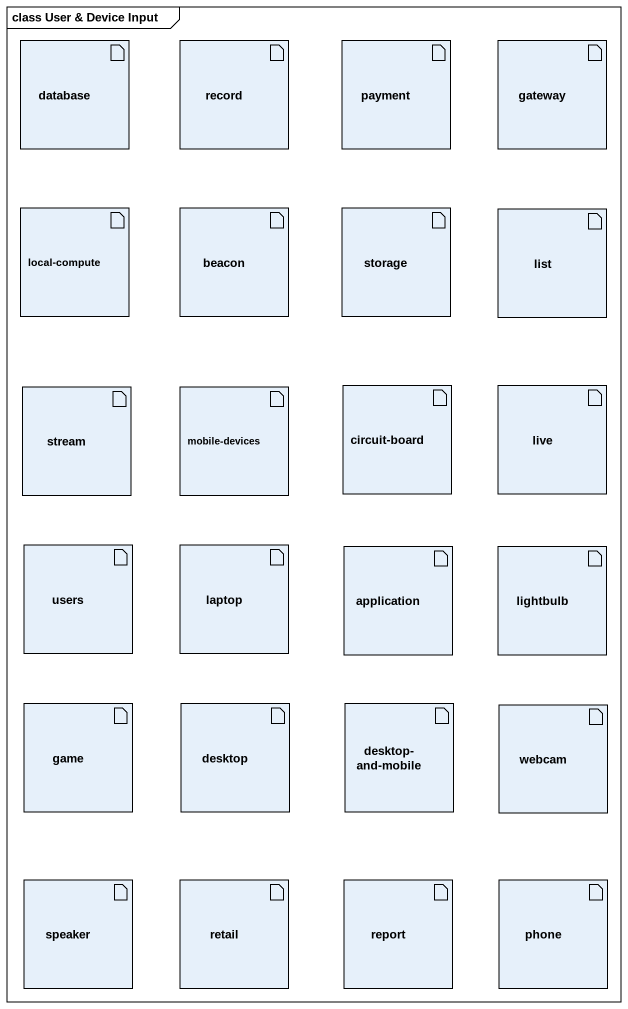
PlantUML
@startuml
mainframe class User & Device Input
artifact "database" as database_
artifact "record" as record_
artifact payment
artifact gateway
artifact "local-compute" as local_compute
artifact beacon
artifact "storage" as storage_
artifact list
artifact stream
artifact "mobile-devices" as mobile_devices
artifact "circuit-board" as circuit_board
artifact live
artifact users
artifact laptop
artifact application
artifact lightbulb
artifact game
artifact desktop
artifact "desktop-and-mobile" as desktop_and_mobile
artifact webcam
artifact speaker
artifact retail
artifact report
artifact phone
@enduml
